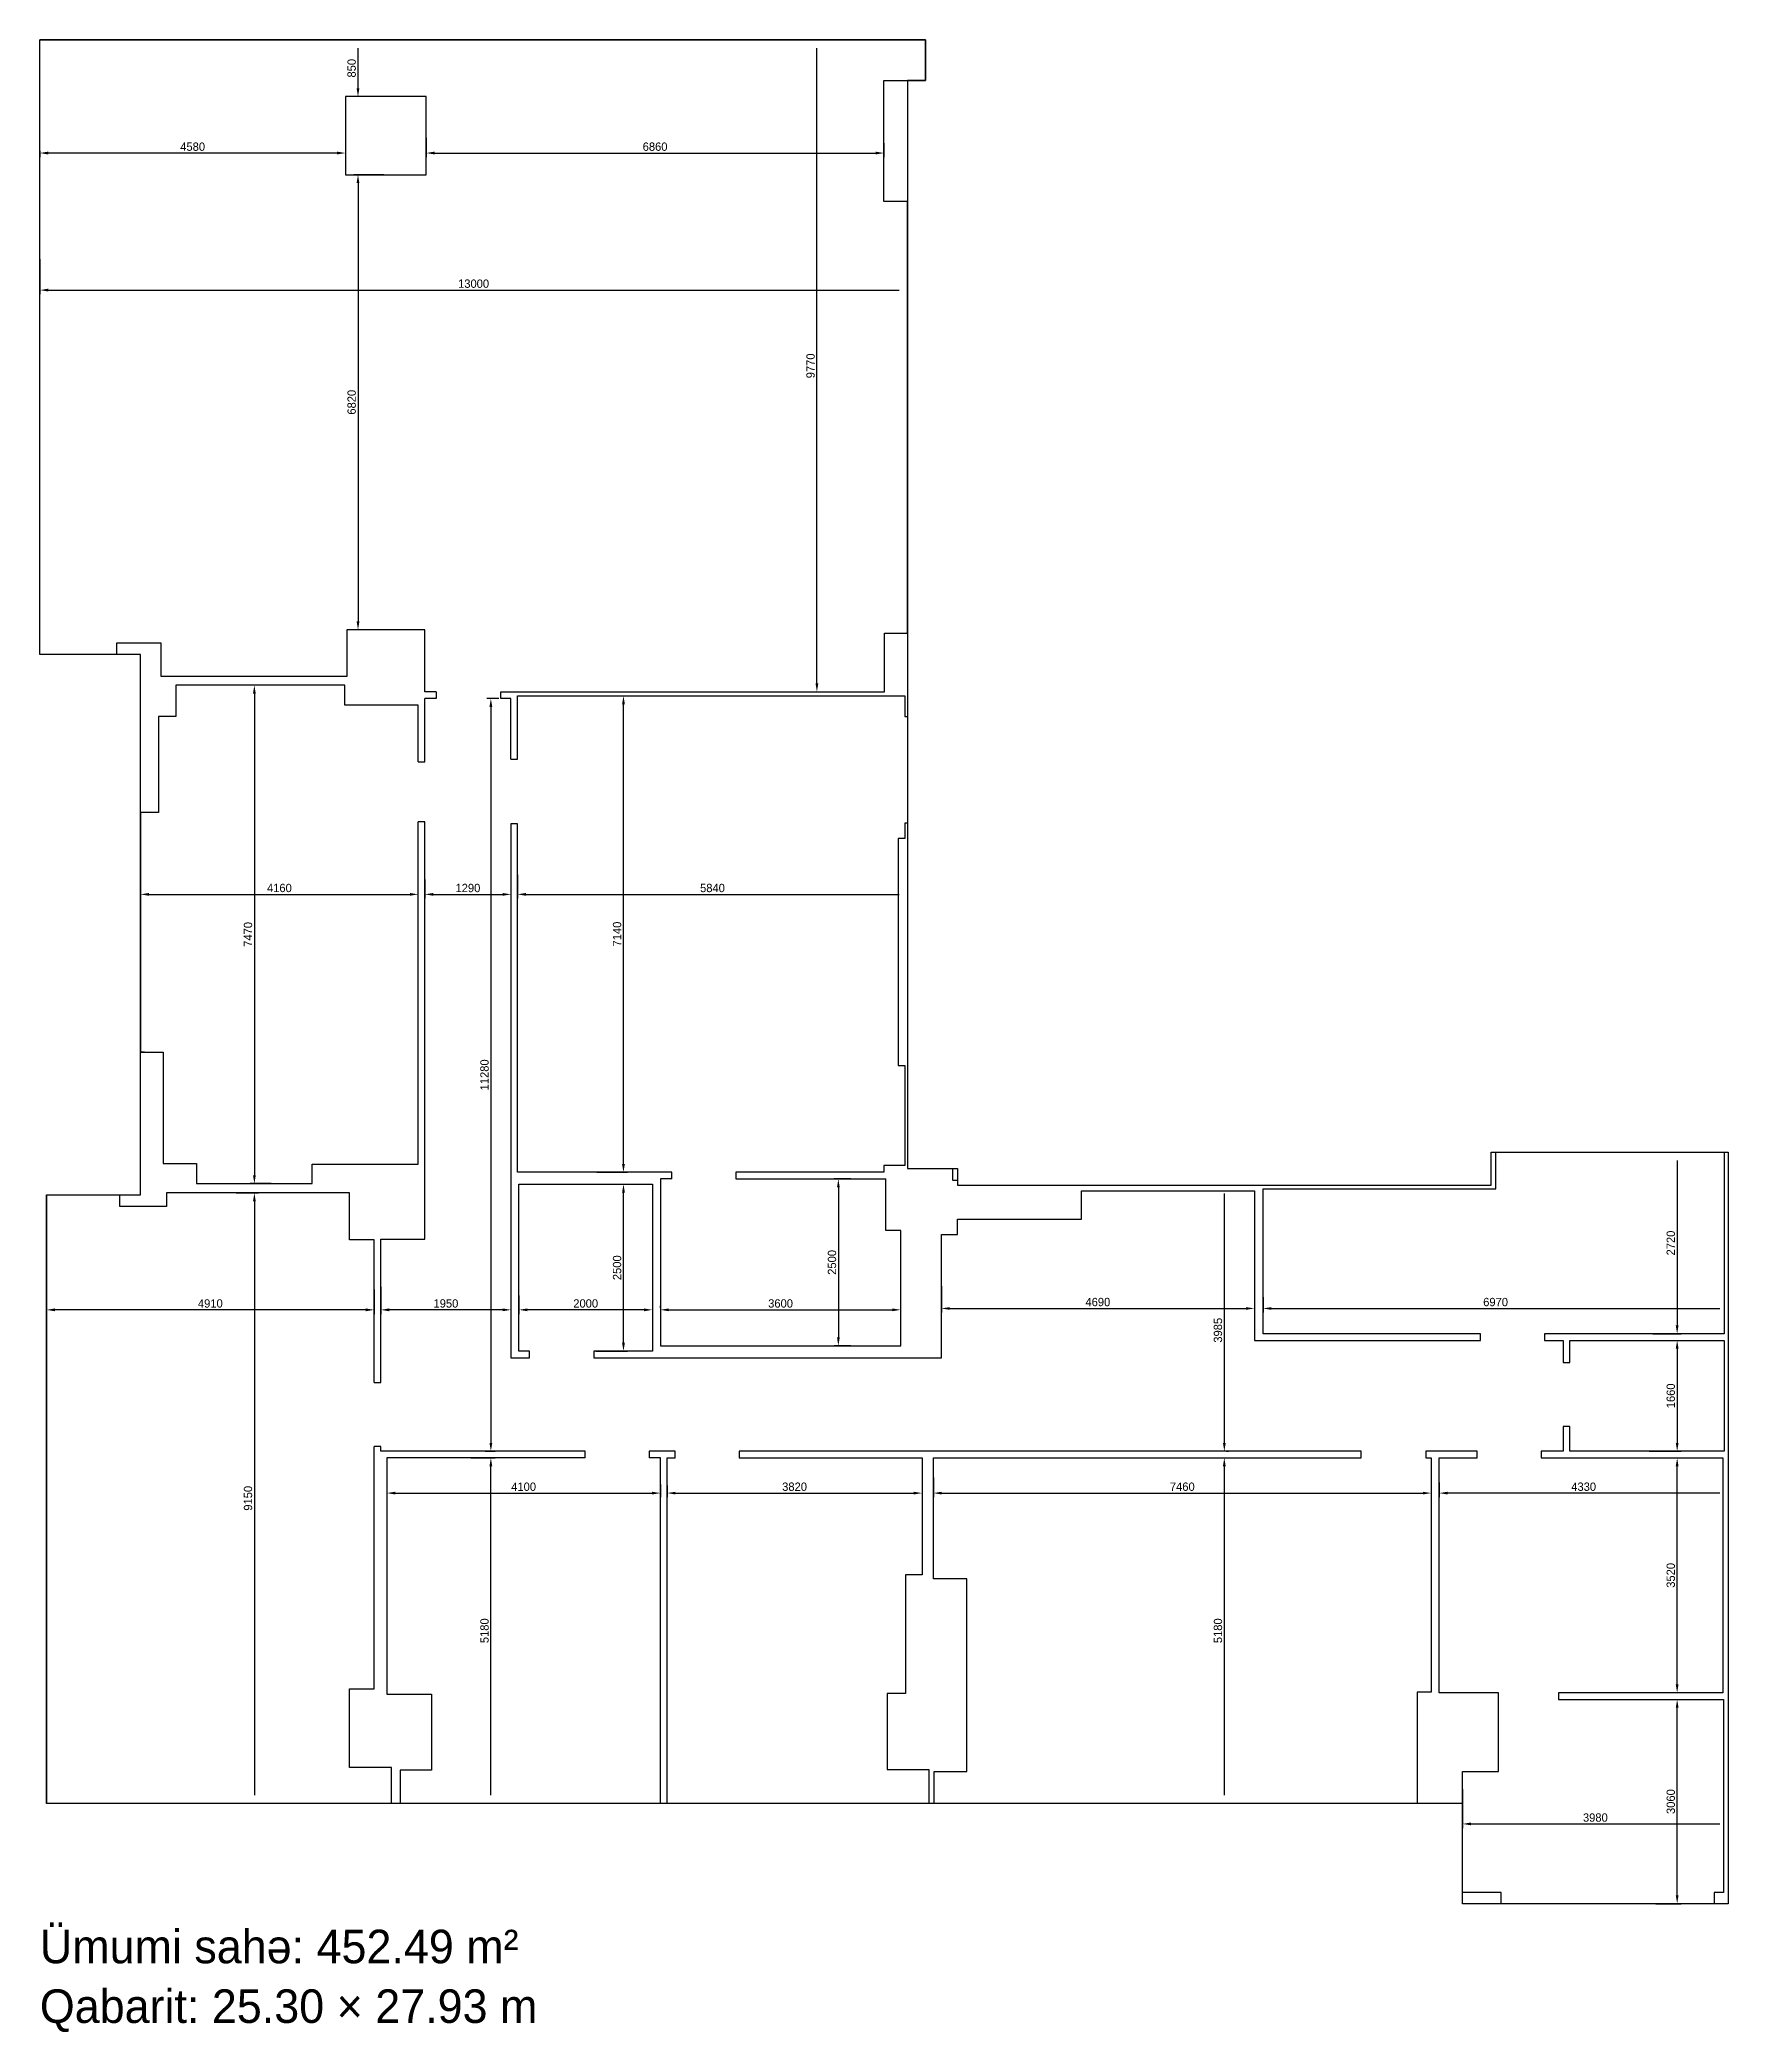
# Model space of a CAD drawing. Header units: millimetres. Extents: x 1184413 to 1209713, y -159542 to -129687.
import ezdxf

# ---------------------------------------------------------------- set-up
doc = ezdxf.new("R2010")
doc.units = ezdxf.units.MM
doc.layers.add('OFFICE_BOUNDARY', color=3, linetype='Continuous')

msp = doc.modelspace()

# ---------------------------------------------------------------- linework, layer by layer
for p, q in [((1184413, -138897), (1184413, -129687)), ((1197683, -129687), (1184413, -129687)), ((1197683, -130297), (1197683, -129687)), ((1197063, -132107), (1197063, -130297)), ((1197063, -130297), (1197413, -130297)), ((1197413, -130297), (1197683, -130297)), ((1197413, -132107), (1197063, -132107)), ((1197413, -138577), (1197413, -132107)), ((1189013, -138527), (1189013, -139227)), ((1186233, -138727), (1185563, -138727)), ((1185563, -138727), (1185563, -138897)), ((1186233, -139227), (1186233, -138727)), ((1197073, -139457), (1197073, -138577)), ((1197073, -138577), (1197413, -138577)), ((1185563, -138897), (1184413, -138897)), ((1189013, -139227), (1186233, -139227)), ((1191323, -139457), (1197073, -139457)), ((1197373, -139517), (1197373, -139827)), ((1197373, -139827), (1197413, -139827)), ((1185983, -141267), (1185923, -141267)), ((1197413, -141427), (1197373, -141427)), ((1197373, -141427), (1197373, -141657)), ((1197373, -141657), (1197273, -141657)), ((1197273, -141657), (1197273, -145057)), ((1185983, -144857), (1185923, -144857)), ((1197273, -145057), (1197373, -145057)), ((1197373, -145057), (1197373, -146557)), ((1197373, -146557), (1197063, -146557)), ((1197063, -146557), (1197063, -146657)), ((1206163, -146852), (1206163, -146357)), ((1206233, -146907), (1206233, -146357)), ((1206233, -146357), (1209653, -146357)), ((1209653, -146357), (1209653, -149077)), ((1197063, -146657), (1194843, -146657)), ((1194843, -146657), (1194843, -146757)), ((1197533, -146602), (1198163, -146602)), ((1198093, -146782), (1198093, -146602)), ((1198163, -146782), (1198093, -146782)), ((1198163, -146602), (1198163, -146852)), ((1198163, -146852), (1206163, -146852)), ((1184513, -146997), (1184513, -156117)), ((1185613, -147167), (1185613, -146997)), ((1186313, -147167), (1185613, -147167)), ((1189053, -146967), (1186313, -146967)), ((1186313, -146967), (1186313, -147167)), ((1189053, -147667), (1189053, -146967)), ((1202743, -149077), (1202743, -146907)), ((1202743, -146907), (1206233, -146907)), ((1189423, -147667), (1189053, -147667)), ((1189423, -149807), (1189423, -147667)), ((1206003, -149077), (1202743, -149077)), ((1209653, -149077), (1206963, -149077)), ((1192583, -150937), (1189613, -150937)), ((1189613, -150937), (1189613, -154477)), ((1193713, -150937), (1193543, -150937)), ((1193713, -156117), (1193713, -150937)), ((1193813, -156117), (1193813, -150937)), ((1193813, -150937), (1193933, -150937)), ((1194893, -150937), (1197633, -150937)), ((1197633, -150937), (1197633, -152687)), ((1197803, -152747), (1197803, -150937)), ((1197803, -150937), (1204213, -150937)), ((1205183, -150937), (1205263, -150937)), ((1205263, -150937), (1205263, -154447)), ((1197633, -152687), (1197383, -152687)), ((1197383, -152687), (1197383, -154467)), ((1198303, -152747), (1197803, -152747)), ((1198303, -155637), (1198303, -152747)), ((1189613, -154477), (1190283, -154477)), ((1190283, -154477), (1190283, -155617)), ((1197383, -154467), (1197113, -154467)), ((1197113, -154467), (1197113, -155607)), ((1205263, -154447), (1205053, -154447)), ((1205053, -154447), (1205053, -156117)), ((1189683, -155577), (1189053, -155577)), ((1189683, -156117), (1189683, -155577)), ((1190283, -155617), (1189813, -155617)), ((1189813, -155617), (1189813, -156117)), ((1197113, -155607), (1197733, -155607)), ((1197733, -155607), (1197733, -156117)), ((1197813, -156117), (1197813, -155637)), ((1197813, -155637), (1198303, -155637))]:
    msp.add_line(p, q)
at = {"color": 18, "lineweight": 30, "true_color": 0x000000}
for p, q in [((1184413, -138897), (1184413, -129687)), ((1184413, -129687), (1197683, -129687)), ((1197683, -129687), (1197683, -130297)), ((1197683, -130297), (1197413, -130297)), ((1197413, -130297), (1197413, -146602)), ((1185923, -138897), (1184413, -138897)), ((1185923, -146997), (1185923, -138897)), ((1206163, -146852), (1206163, -146357)), ((1206163, -146357), (1209713, -146357)), ((1209713, -146357), (1209713, -157617)), ((1209713, -146357), (1209713, -157617)), ((1197413, -146602), (1198163, -146602)), ((1198163, -146602), (1198163, -146852)), ((1198163, -146852), (1206163, -146852)), ((1184513, -156117), (1184513, -146997)), ((1184513, -146997), (1185923, -146997)), ((1205733, -156117), (1184513, -156117)), ((1205733, -157617), (1205733, -156117)), ((1209713, -157617), (1205733, -157617))]:
    msp.add_line(p, q, dxfattribs=at)
at = {"color": 0, "lineweight": -2}
for p, q in [((1189523, -129687), (1189119, -129687)), ((1195809, -129687), (1196120, -129687)), ((1197413, -132972), (1197413, -133499)), ((1197413, -142327), (1197413, -142554)), ((1208586, -146357), (1209011, -146357)), ((1202194, -146852), (1202226, -146852)), ((1209713, -148422), (1209713, -148760)), ((1209713, -151303), (1209713, -151527)), ((1209713, -155900), (1209713, -156484))]:
    msp.add_line(p, q, dxfattribs=at)
at = {"color": 0, "lineweight": -2, "transparency": 16777216}
for p, q in [((1189181, -130412), (1189181, -129812)), ((1196058, -139332), (1196058, -129812)), ((1189523, -130537), (1189119, -130537)), ((1184413, -131351), (1184413, -131445)), ((1188993, -131351), (1188993, -131445)), ((1190203, -131153), (1190203, -131445)), ((1197063, -131233), (1197063, -131445)), ((1188868, -131383), (1184538, -131383)), ((1190328, -131383), (1196938, -131383)), ((1189567, -131707), (1189119, -131707)), ((1189181, -131832), (1189181, -138402)), ((1184413, -132972), (1184413, -133499)), ((1184538, -133437), (1197288, -133437)), ((1189567, -138527), (1189119, -138527)), ((1188279, -139357), (1187566, -139357)), ((1187628, -139482), (1187628, -146702)), ((1191292, -139557), (1191109, -139557)), ((1191172, -139682), (1191172, -150712)), ((1192936, -139517), (1193221, -139517)), ((1193159, -146532), (1193159, -139642)), ((1195809, -139457), (1196120, -139457)), ((1190183, -142268), (1190183, -142554)), ((1191473, -142268), (1191473, -142554)), ((1191573, -142200), (1191573, -142554)), ((1185923, -142461), (1185923, -142429)), ((1186048, -142492), (1189958, -142492)), ((1190083, -142461), (1190083, -142429)), ((1190308, -142492), (1191348, -142492)), ((1191698, -142492), (1197288, -142492)), ((1208949, -146482), (1208949, -148952)), ((1187882, -146827), (1187566, -146827)), ((1192759, -146657), (1193221, -146657)), ((1192904, -146837), (1193221, -146837)), ((1196567, -146757), (1196317, -146757)), ((1196379, -146882), (1196379, -149132)), ((1187355, -146967), (1187691, -146967)), ((1187628, -147092), (1187628, -155992)), ((1193159, -149212), (1193159, -146962)), ((1202163, -146977), (1202163, -150712)), ((1189523, -148371), (1189523, -148781)), ((1197923, -148362), (1197923, -148760)), ((1202613, -148230), (1202613, -148760)), ((1184513, -148587), (1184513, -148781)), ((1189423, -148411), (1189423, -148781)), ((1191473, -148391), (1191473, -148781)), ((1191593, -148501), (1191593, -148781)), ((1193593, -148501), (1193593, -148781)), ((1193713, -148687), (1193713, -148656)), ((1197313, -148687), (1197313, -148656)), ((1202743, -148526), (1202743, -148760)), ((1189298, -148718), (1184638, -148718)), ((1191348, -148718), (1189648, -148718)), ((1193468, -148718), (1191718, -148718)), ((1193838, -148718), (1197188, -148718)), ((1198048, -148697), (1202488, -148697)), ((1202868, -148697), (1209588, -148697)), ((1196567, -149257), (1196317, -149257)), ((1208529, -149177), (1209011, -149177)), ((1208586, -149077), (1209011, -149077)), ((1192744, -149337), (1193221, -149337)), ((1208949, -149302), (1208949, -150712)), ((1190870, -150937), (1191234, -150937)), ((1191084, -150837), (1191234, -150837)), ((1191172, -155992), (1191172, -151062)), ((1201970, -150937), (1202226, -150937)), ((1202163, -151062), (1202163, -155992)), ((1202194, -150837), (1202226, -150837)), ((1208529, -150837), (1209011, -150837)), ((1208949, -154332), (1208949, -151062)), ((1208980, -150937), (1209011, -150937)), ((1189613, -151336), (1189613, -151527)), ((1193713, -151336), (1193713, -151527)), ((1193813, -151348), (1193813, -151527)), ((1197633, -151348), (1197633, -151527)), ((1197803, -151232), (1197803, -151527)), ((1205263, -151353), (1205263, -151527)), ((1205383, -151303), (1205383, -151527)), ((1189738, -151464), (1193588, -151464)), ((1193938, -151464), (1197508, -151464)), ((1197928, -151464), (1205138, -151464)), ((1209588, -151464), (1205508, -151464)), ((1208742, -154557), (1209011, -154557)), ((1209192, -154457), (1208886, -154457)), ((1208949, -157492), (1208949, -154682)), ((1205733, -155900), (1205733, -156484)), ((1205858, -156422), (1209588, -156422)), ((1208629, -157617), (1209011, -157617))]:
    msp.add_line(p, q, dxfattribs=at)
at = {"color": 1, "lineweight": 30}
for p, q in [((1197413, -144952), (1197413, -146602)), ((1206163, -146522), (1206163, -146357)), ((1206163, -146852), (1206163, -146522)), ((1197413, -146602), (1198163, -146602)), ((1198163, -146602), (1198163, -146852)), ((1198163, -146852), (1205123, -146852)), ((1205123, -146852), (1206163, -146852))]:
    msp.add_line(p, q, dxfattribs=at)
for points in [[(1188993, -131707), (1190203, -131707), (1190203, -130537), (1188993, -130537), (1188993, -131707)], [(1190353, -139457), (1190183, -139457), (1190183, -138527), (1189013, -138527)], [(1190083, -140507), (1190083, -139657), (1188983, -139657), (1188983, -139357), (1186453, -139357), (1186453, -139827), (1186193, -139827)], [(1190083, -140507), (1190183, -140507), (1190183, -139557)], [(1190353, -139457), (1190353, -139557), (1190183, -139557)], [(1191473, -139557), (1191323, -139557), (1191323, -139457)], [(1191473, -140467), (1191573, -140467), (1191573, -139517), (1197373, -139517)], [(1191473, -140467), (1191473, -139557)], [(1186193, -139827), (1186193, -141267), (1185923, -141267), (1185923, -144857), (1186263, -144857), (1186263, -146527), (1186763, -146527), (1186763, -146827), (1188493, -146827), (1188493, -146537), (1190083, -146537), (1190083, -141407)], [(1189423, -149807), (1189523, -149807), (1189523, -147657), (1190183, -147657), (1190183, -141407), (1190083, -141407)], [(1193883, -146757), (1193883, -146657), (1191573, -146657), (1191573, -141437), (1191473, -141437)], [(1191473, -141437), (1191473, -149437), (1191753, -149437), (1191753, -149337)], [(1191753, -149337), (1191593, -149337), (1191593, -146837), (1193593, -146837), (1193593, -149337), (1192713, -149337)], [(1193883, -146757), (1193713, -146757), (1193713, -149257), (1197313, -149257), (1197313, -147527)], [(1194843, -146757), (1197093, -146757)], [(1197313, -147527), (1197093, -147527), (1197093, -146757)], [(1192713, -149337), (1192713, -149437), (1197923, -149437), (1197923, -147587), (1198163, -147587), (1198163, -147357), (1200023, -147357), (1200023, -146937), (1202613, -146937), (1202613, -149177)], [(1202613, -149177), (1206003, -149177)], [(1206003, -149177), (1206003, -149077)], [(1206963, -149077), (1206963, -149177), (1207243, -149177), (1207243, -149507), (1207343, -149507)], [(1207343, -149507), (1207343, -149177), (1209653, -149177), (1209653, -150837), (1207343, -150837), (1207343, -150467)], [(1207343, -150467), (1207243, -150467), (1207243, -150837), (1206913, -150837), (1206913, -150937)], [(1189053, -155577), (1189053, -154397), (1189423, -154397), (1189423, -150767)], [(1189523, -150837), (1189523, -150767), (1189423, -150767)], [(1192583, -150837), (1189523, -150837)], [(1192583, -150937), (1192583, -150837)], [(1193933, -150937), (1193933, -150837), (1193543, -150837), (1193543, -150937)], [(1204213, -150937), (1204213, -150837), (1194893, -150837), (1194893, -150937)], [(1205953, -150937), (1205953, -150837), (1205183, -150837), (1205183, -150937)], [(1206273, -154557), (1206273, -154457), (1205383, -154457), (1205383, -150937), (1205953, -150937)], [(1206913, -150937), (1209633, -150937), (1209633, -154457), (1207173, -154457), (1207173, -154557)], [(1207173, -154557), (1209643, -154557), (1209643, -157447), (1209503, -157447), (1209503, -157617), (1206313, -157617), (1206313, -157447), (1205733, -157447), (1205733, -155637), (1206273, -155637), (1206273, -154557)]]:
    msp.add_lwpolyline(points)
at = {"color": 0, "transparency": 16777216}
for points in [[(1189160, -130412), (1189202, -130412), (1189181, -130537)], [(1184538, -131362), (1184538, -131404), (1184413, -131383)], [(1188868, -131362), (1188868, -131404), (1188993, -131383)], [(1190328, -131362), (1190328, -131404), (1190203, -131383)], [(1196938, -131362), (1196938, -131404), (1197063, -131383)], [(1189160, -131832), (1189202, -131832), (1189181, -131707)], [(1184538, -133416), (1184538, -133457), (1184413, -133437)], [(1189160, -138402), (1189202, -138402), (1189181, -138527)], [(1187607, -139482), (1187649, -139482), (1187628, -139357)], [(1196037, -139332), (1196079, -139332), (1196058, -139457)], [(1191151, -139682), (1191193, -139682), (1191172, -139557)], [(1193138, -139642), (1193180, -139642), (1193159, -139517)], [(1186048, -142471), (1186048, -142513), (1185923, -142492)], [(1189958, -142471), (1189958, -142513), (1190083, -142492)], [(1190308, -142471), (1190308, -142513), (1190183, -142492)], [(1191348, -142471), (1191348, -142513), (1191473, -142492)], [(1191698, -142471), (1191698, -142513), (1191573, -142492)], [(1193138, -146532), (1193180, -146532), (1193159, -146657)], [(1187607, -146702), (1187649, -146702), (1187628, -146827)], [(1193138, -146962), (1193180, -146962), (1193159, -146837)], [(1196359, -146882), (1196400, -146882), (1196379, -146757)], [(1187607, -147092), (1187649, -147092), (1187628, -146967)], [(1198048, -148677), (1198048, -148718), (1197923, -148697)], [(1202488, -148677), (1202488, -148718), (1202613, -148697)], [(1202868, -148677), (1202868, -148718), (1202743, -148697)], [(1184638, -148697), (1184638, -148739), (1184513, -148718)], [(1189298, -148697), (1189298, -148739), (1189423, -148718)], [(1189648, -148697), (1189648, -148739), (1189523, -148718)], [(1191348, -148697), (1191348, -148739), (1191473, -148718)], [(1191718, -148697), (1191718, -148739), (1191593, -148718)], [(1193468, -148697), (1193468, -148739), (1193593, -148718)], [(1193838, -148697), (1193838, -148739), (1193713, -148718)], [(1197188, -148697), (1197188, -148739), (1197313, -148718)], [(1208928, -148952), (1208970, -148952), (1208949, -149077)], [(1193138, -149212), (1193180, -149212), (1193159, -149337)], [(1196359, -149132), (1196400, -149132), (1196379, -149257)], [(1208928, -149302), (1208970, -149302), (1208949, -149177)], [(1191151, -150712), (1191193, -150712), (1191172, -150837)], [(1202142, -150712), (1202184, -150712), (1202163, -150837)], [(1208928, -150712), (1208970, -150712), (1208949, -150837)], [(1191151, -151062), (1191193, -151062), (1191172, -150937)], [(1202142, -151062), (1202184, -151062), (1202163, -150937)], [(1208928, -151062), (1208970, -151062), (1208949, -150937)], [(1189738, -151444), (1189738, -151485), (1189613, -151464)], [(1193588, -151444), (1193588, -151485), (1193713, -151464)], [(1193938, -151444), (1193938, -151485), (1193813, -151464)], [(1197508, -151444), (1197508, -151485), (1197633, -151464)], [(1197928, -151444), (1197928, -151485), (1197803, -151464)], [(1205138, -151444), (1205138, -151485), (1205263, -151464)], [(1205508, -151444), (1205508, -151485), (1205383, -151464)], [(1208928, -154332), (1208970, -154332), (1208949, -154457)], [(1208928, -154682), (1208970, -154682), (1208949, -154557)], [(1205858, -156401), (1205858, -156443), (1205733, -156422)], [(1208928, -157492), (1208970, -157492), (1208949, -157617)]]:
    msp.add_solid(points, dxfattribs=at)
at = {"layer": 'OFFICE_BOUNDARY'}
msp.add_lwpolyline([(1184513, -146997), (1185923, -146997), (1185923, -138897), (1184413, -138897), (1184413, -129687), (1197683, -129687), (1197683, -130297), (1197413, -130297), (1197413, -146602), (1198163, -146602), (1198163, -146852), (1206163, -146852), (1206163, -146357), (1209713, -146357), (1209713, -157617), (1205733, -157617), (1205733, -156117), (1184513, -156117), (1184513, -146997)], close=True, dxfattribs=at)

# ---------------------------------------------------------------- texts
for s, p in [('Ümumi sahə: 452.49 m²', (1184413, -158510)), ('Qabarit: 25.30 × 27.93 m', (1184413, -159404))]:
    msp.add_text(s, height=502.74).set_placement(p)
at = {"color": 0, "transparency": 16777216, "char_height": 125, "attachment_point": 5, "rotation": 90}
for s, insert in [('850', (1189086, -130112)), ('9770', (1195963, -134572)), ('6820', (1189086, -135117)), ('7470', (1187533, -143092)), ('7140', (1193064, -143087)), ('11280', (1191077, -145197)), ('2720', (1208854, -147717)), ('2500', (1193064, -148087)), ('2500', (1196284, -148007)), ('3985', (1202068, -149024)), ('1660', (1208854, -150007)), ('9150', (1187533, -151542)), ('3520', (1208854, -152697)), ('5180', (1191077, -153527)), ('5180', (1202068, -153527)), ('3060', (1208854, -156087))]:
    msp.add_mtext(s, dxfattribs=dict(at, insert=insert))
at = {"color": 0, "transparency": 16777216, "char_height": 125, "attachment_point": 5}
for s, insert in [('4580', (1186703, -131288)), ('6860', (1193633, -131288)), ('13000', (1190913, -133341)), ('4160', (1188003, -142397)), ('1290', (1190828, -142397)), ('5840', (1194493, -142397)), ('4910', (1186968, -148623)), ('1950', (1190498, -148623)), ('2000', (1192593, -148623)), ('3600', (1195513, -148623)), ('4690', (1200268, -148602)), ('6970', (1206228, -148602)), ('4100', (1191663, -151369)), ('3820', (1195723, -151369)), ('7460', (1201533, -151369)), ('4330', (1207548, -151369)), ('3980', (1207723, -156327))]:
    msp.add_mtext(s, dxfattribs=dict(at, insert=insert))

doc.saveas('drawing.dxf')
